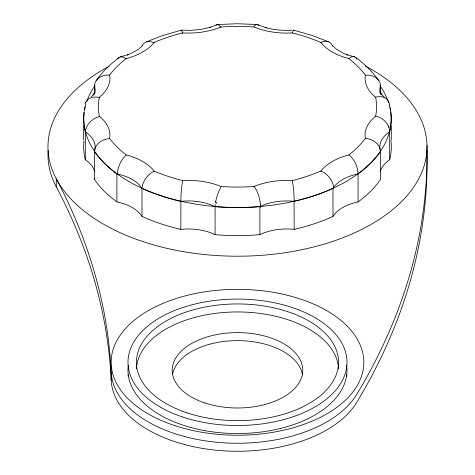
<?xml version="1.0" encoding="UTF-8"?>
<svg xmlns="http://www.w3.org/2000/svg" width="475" height="475" viewBox="0 0 475 475"><rect width="100%" height="100%" fill="white"/><g stroke="black" fill="none" stroke-linecap="round" stroke-linejoin="round"><path stroke-width="0.71" d="M220.899 186.491A139.11 80.317 0 0 0 253.982 186.497A56.062 32.365 0 0 1 292.256 180.577A139.116 80.317 0 0 0 320.845 171.047A56.062 32.365 0 0 1 348.852 154.88A139.11 80.317 0 0 0 365.37 138.356C372.364 138.902 380.285 143.824 380.487 151.495L380.481 179.526A153.823 88.807 0 0 1 358.073 201.934A41.349 23.875 0 0 0 332.981 216.422A153.823 88.807 0 0 1 294.173 229.36A41.349 23.875 0 0 0 259.896 234.662A153.823 88.807 0 0 1 215.08 234.662A41.349 23.875 0 0 0 180.803 229.36L180.933 196.205L181.604 187.209L182.738 180.583A55.646 32.128 0 0 1 220.934 186.473M380.261 171.665A41.349 23.875 0 0 1 389.666 159.737L389.672 131.706A153.841 88.819 0 0 0 389.666 105.83M94.489 93.047L94.489 86.04C94.501 78.612 102.909 74.219 109.606 75.145A139.11 80.317 0 0 1 126.107 58.627A56.062 32.365 0 0 0 154.132 42.453A139.116 80.317 0 0 1 182.709 32.917A56.062 32.365 0 0 0 220.982 27.004A139.11 80.317 0 0 1 254.066 27.004A55.646 32.128 0 0 0 292.238 32.929L293.491 30.103L312.241 35.518L328.344 41.717M215.276 202.772L215.377 202.083M85.916 102.44L86.135 101.935A14.701 10.99 25.2 0 1 86.325 101.567M94.044 93.682L93.136 95.101L94.406 93.248L91.236 96.858M96.229 80.578C102.428 71.683 110.366 64.202 118.934 57.629M142.375 45.618L138.694 49.109L131.551 53.236L127.431 54.928L128.689 54.518L120.294 56.923M216.933 24.747L209.505 27.574L210.597 27.218L200.699 29.45L190.196 30.37L181.426 30.121L162.729 35.518L146.627 41.717M217.888 24.51L237.494 23.75L257.159 24.516M292.101 30.216C283.064 30.709 273.909 29.99 265.198 27.467L266.249 27.811L258.115 24.753M354.683 56.923L346.287 54.518L347.546 54.928L343.425 53.236L336.276 49.109L332.601 45.618M293.526 30.115L293.811 30.673M348.852 154.88C354.564 159.374 357.823 166.707 358.073 173.898L358.073 201.934M356.03 57.629C364.598 64.196 372.531 71.677 378.735 80.554M384.904 97.927L380.404 92.975L381.68 94.84L380.214 92.263L380.974 94.383L380.03 91.776M388.841 127.466L389.055 128.09M292.256 180.577L293.402 187.203L294.072 196.199L294.173 229.36M215.08 234.662L215.092 204.583A12.012 7.214 -65.5 0 1 215.127 204.256M391.305 125.774L391.305 139.792M380.481 93.047L380.481 86.04A41.349 23.875 0 0 0 380.071 93.07M380.285 150.807A41.337 23.869 0 0 0 380.481 151.495A153.823 88.807 0 0 1 358.073 173.898A41.349 23.875 0 0 0 332.981 188.385L332.981 216.422M332.987 188.385A153.823 88.807 0 0 1 294.173 201.323A41.349 23.875 0 0 0 259.896 206.625L259.896 234.662M180.803 229.36A153.823 88.807 0 0 1 141.989 216.422L141.989 188.385A14.992 9.357 -53.2 0 1 154.12 171.273M84.134 111.589A153.841 88.819 0 0 0 85.274 131.735A41.349 23.875 0 0 1 94.489 151.495A153.823 88.807 0 0 0 116.897 173.898L116.897 201.934A41.349 23.875 0 0 1 141.989 216.422M111.198 380.327A1263.405 729.416 0 0 0 56.288 186.853L56.288 178.843A1263.405 729.416 0 0 1 111.198 372.317L111.198 380.327A126.338 72.942 0 0 0 218.138 450.395A126.338 72.942 0 0 0 356.802 402.301A1263.405 729.416 0 0 0 426.983 153.467A189.513 109.41 0 0 0 426.859 150.611M94.489 151.495L94.489 179.526A153.823 88.807 0 0 0 116.897 201.934M85.31 131.706L85.31 159.737A41.349 23.875 0 0 1 94.715 171.665M83.665 125.774L83.665 139.792M390.711 112.456A153.633 88.7 0 0 1 237.47 207.48A153.633 88.7 0 0 1 84.229 112.456M84.532 110.348A153.633 88.7 0 0 1 85.233 106.857M86.848 101.306A153.633 88.7 0 0 1 95.119 85.423M379.822 85.423A153.633 88.7 0 0 1 388.55 102.689M389.868 107.552A153.633 88.7 0 0 1 390.515 111.049M365.418 66.078A189.513 109.41 0 0 1 373.641 222.906A189.513 109.41 0 0 1 101.888 223.232A189.513 109.41 0 0 1 108.971 66.387M94.489 86.04A41.337 23.869 0 0 1 94.662 94.074M390.895 140.303A153.823 88.807 0 0 1 389.666 159.737M85.31 159.737A153.823 88.807 0 0 1 84.016 140.843M94.834 178.256A41.349 23.875 0 0 1 94.489 179.526M259.902 206.655A153.841 88.819 0 0 1 215.086 206.655A41.337 23.869 0 0 0 180.803 201.323A153.823 88.807 0 0 1 141.983 188.385A41.349 23.875 0 0 0 116.897 173.898M84.36 110.153A153.841 88.819 0 0 1 85.268 105.86L85.494 103.9A12.012 7.659 62.3 0 1 85.542 103.615M85.417 131.682A14.992 11.145 -38.1 0 1 99.352 116.565M253.988 186.366A14.992 5.053 75.3 0 1 260.555 207.527M379.988 149.429A41.337 23.869 0 0 1 389.672 131.706L389.482 129.758A12.012 6.608 54.7 0 0 389.441 129.473M292.22 32.912A139.11 80.317 0 0 1 320.833 42.447A56.062 32.365 0 0 0 348.858 58.627A139.116 80.317 0 0 1 365.364 75.127A56.062 32.365 0 0 0 375.612 97.221A14.992 11.145 -38.1 0 1 389.583 105.848M117.319 173.612A14.992 7.137 -67.5 0 1 126.118 155.236M320.845 171.059A14.992 10.052 50.3 0 1 333.646 188.67M94.347 151.501A14.992 11.905 -14.4 0 1 109.606 138.581M365.364 75.234A14.992 12.285 -15.3 0 1 380.641 86.022M86.26 101.525A15.265 11.079 31.9 0 1 99.37 97.547M375.612 97.221A139.11 80.317 0 0 1 375.6 116.322M182.744 180.583A139.11 80.317 0 0 1 154.132 171.053A56.062 32.365 0 0 0 126.118 154.88A139.116 80.317 0 0 1 109.594 138.368A56.062 32.365 0 0 0 99.364 116.28A139.11 80.317 0 0 1 99.364 97.173M109.624 75.145A55.646 32.128 0 0 1 99.4 97.197M85.073 103.342A13.27 9.642 43.9 0 1 85.583 102.202M215.715 201.424A15.265 4.014 -74.5 0 1 220.881 187.37M215.65 201.839A14.701 2.892 -77.5 0 1 215.733 201.347M216.386 203.543A13.27 5.284 -73.3 0 1 216.576 202.291M375.6 116.12A15.265 12.107 36.6 0 1 388.847 126.962M365.352 138.362A55.646 32.128 0 0 1 375.571 116.31M388.764 126.973A14.701 11.994 29.3 0 1 388.948 127.448M390.034 128.173A13.27 9.405 42.5 0 1 390.313 129.651M348.852 58.562A14.992 7.137 -67.5 0 1 356.939 59.351M254.036 26.422A15.265 5.041 -80.1 0 1 258.75 25.727M216.083 25.092A14.992 5.053 75.3 0 1 220.97 27.455M181.094 30.293A14.992 1.668 83.9 0 1 182.727 33.482M142.15 45.986A14.992 9.945 51.2 0 1 154.12 42.756M117.723 58.918A14.992 7.469 64.1 0 1 126.118 58.864M320.845 42.542A14.992 9.732 -55.3 0 1 332.53 46.206M346.625 365.222A109.493 63.217 0 0 1 237.488 433.521A109.493 63.217 0 0 1 128.345 365.222M136.444 368.962A101.074 58.354 0 0 1 237.488 311.95A101.074 58.354 0 0 1 338.532 368.962M56.288 186.853A189.513 109.41 0 0 1 48.135 150.373M111.198 372.317A126.338 72.942 0 0 0 218.138 442.385A126.338 72.942 0 0 0 356.802 394.292A1263.405 729.416 0 0 0 426.983 145.457M172.562 374.419A65.277 37.685 0 0 1 237.488 340.628A65.277 37.685 0 0 1 302.415 374.419M128.06 376.135A109.493 63.217 0 0 1 128.173 374.68M346.803 374.68A109.493 63.217 0 0 1 346.916 376.135M174.319 425.463A126.338 72.942 0 0 0 363.826 362.294A126.338 72.942 0 0 0 174.319 299.125A126.338 72.942 0 0 0 174.319 425.463M182.738 417.038A109.493 63.217 0 0 0 346.982 362.294A109.493 63.217 0 0 0 182.738 307.545A109.493 63.217 0 0 0 182.738 417.038M186.954 412.828A101.074 58.354 0 0 0 338.562 362.294A101.074 58.354 0 0 0 186.954 311.76A101.074 58.354 0 0 0 186.954 412.828M204.85 402.942A65.277 37.685 0 0 0 302.765 370.304A65.277 37.685 0 0 0 204.85 337.666A65.277 37.685 0 0 0 204.85 402.942"/></g></svg>
